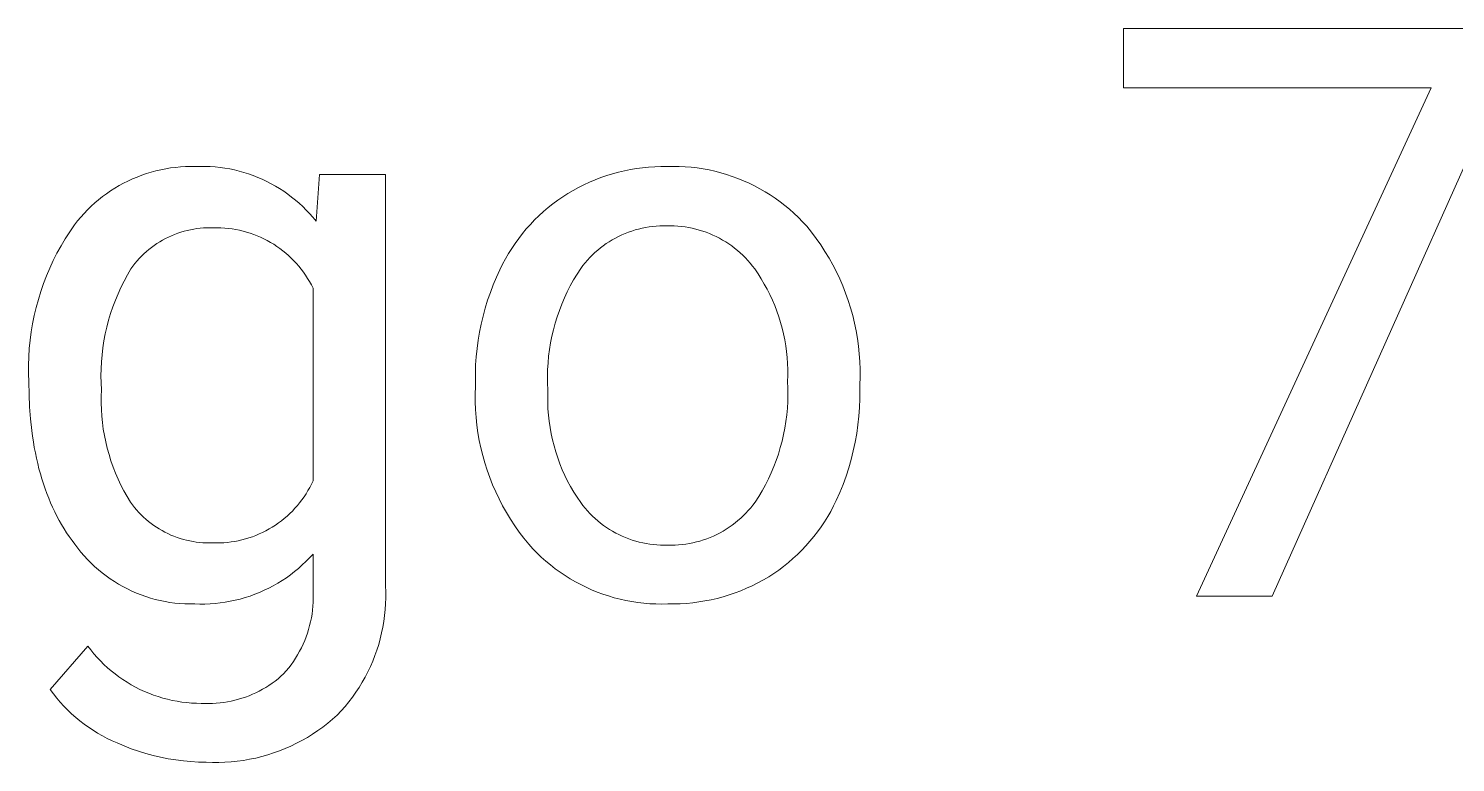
# Model space of a CAD drawing. Header units: millimetres. Extents: x 2840 to 6121, y 744 to 3036.
# Drawn here: x 5247.8 to 5325.9, y 994.2 to 1034.4 of the extents above; entities that cross this region are included whole.
import ezdxf

# ---------------------------------------------------------------- set-up
doc = ezdxf.new("R2010")
doc.units = ezdxf.units.MM
doc.header["$MEASUREMENT"] = 0
doc.layers.add('Domyślny', color=7, linetype='Continuous', true_color=0x000000)

msp = doc.modelspace()

# ---------------------------------------------------------------- linework, layer by layer
at = {"layer": 'Domyślny', "color": 18, "lineweight": 15, "true_color": 0x000000}
for p, q in [((5307.708, 1031.159), (5307.708, 1034.404)), ((5307.708, 1034.404), (5328.708, 1034.404)), ((5328.708, 1032.186), (5315.837, 1003.33)), ((5324.523, 1031.159), (5307.708, 1031.159)), ((5311.696, 1003.33), (5324.523, 1031.159)), ((5255.338, 1026.726), (5255.607, 1026.77)), ((5255.607, 1026.77), (5255.878, 1026.804)), ((5255.878, 1026.804), (5256.149, 1026.829)), ((5256.149, 1026.829), (5256.421, 1026.845)), ((5256.421, 1026.845), (5256.694, 1026.852)), ((5256.694, 1026.852), (5256.967, 1026.85)), ((5256.967, 1026.85), (5257.235, 1026.858)), ((5257.235, 1026.858), (5257.503, 1026.856)), ((5257.503, 1026.856), (5257.771, 1026.846)), ((5257.771, 1026.846), (5258.038, 1026.827)), ((5258.038, 1026.827), (5258.305, 1026.799)), ((5258.305, 1026.799), (5258.57, 1026.762)), ((5258.57, 1026.762), (5258.834, 1026.716)), ((5281.076, 1026.74), (5281.408, 1026.784)), ((5281.408, 1026.784), (5281.742, 1026.817)), ((5281.742, 1026.817), (5282.076, 1026.839)), ((5282.076, 1026.839), (5282.41, 1026.85)), ((5282.41, 1026.85), (5282.745, 1026.85)), ((5282.745, 1026.85), (5283.075, 1026.856)), ((5283.075, 1026.856), (5283.405, 1026.851)), ((5283.405, 1026.851), (5283.735, 1026.836)), ((5283.735, 1026.836), (5284.064, 1026.809)), ((5284.064, 1026.809), (5284.392, 1026.771)), ((5284.392, 1026.771), (5284.718, 1026.721)), ((5253.026, 1025.934), (5253.269, 1026.056)), ((5253.269, 1026.056), (5253.517, 1026.171)), ((5253.517, 1026.171), (5253.768, 1026.276)), ((5253.768, 1026.276), (5254.023, 1026.373)), ((5254.023, 1026.373), (5254.281, 1026.462)), ((5254.281, 1026.462), (5254.542, 1026.541)), ((5254.542, 1026.541), (5254.805, 1026.612)), ((5254.805, 1026.612), (5255.071, 1026.674)), ((5255.071, 1026.674), (5255.338, 1026.726)), ((5258.834, 1026.716), (5259.097, 1026.661)), ((5259.097, 1026.661), (5259.357, 1026.598)), ((5259.357, 1026.598), (5259.615, 1026.525)), ((5259.615, 1026.525), (5259.871, 1026.444)), ((5259.871, 1026.444), (5260.124, 1026.354)), ((5260.124, 1026.354), (5260.373, 1026.256)), ((5260.373, 1026.256), (5260.619, 1026.15)), ((5260.619, 1026.15), (5260.862, 1026.035)), ((5260.862, 1026.035), (5261.1, 1025.912)), ((5263.555, 1023.867), (5263.752, 1026.423)), ((5263.752, 1026.423), (5267.357, 1026.423)), ((5267.357, 1026.423), (5267.357, 1003.894)), ((5278.207, 1025.855), (5278.511, 1025.996)), ((5278.511, 1025.996), (5278.82, 1026.126)), ((5278.82, 1026.126), (5279.133, 1026.246)), ((5279.133, 1026.246), (5279.449, 1026.355)), ((5279.449, 1026.355), (5279.769, 1026.454)), ((5279.769, 1026.454), (5280.092, 1026.542)), ((5280.092, 1026.542), (5280.418, 1026.619)), ((5280.418, 1026.619), (5280.746, 1026.685)), ((5280.746, 1026.685), (5281.076, 1026.74)), ((5284.718, 1026.721), (5285.043, 1026.661)), ((5285.043, 1026.661), (5285.365, 1026.59)), ((5285.365, 1026.59), (5285.685, 1026.508)), ((5285.685, 1026.508), (5286.001, 1026.415)), ((5286.001, 1026.415), (5286.315, 1026.311)), ((5286.315, 1026.311), (5286.624, 1026.197)), ((5286.624, 1026.197), (5286.93, 1026.072)), ((5286.93, 1026.072), (5287.231, 1025.937)), ((5251.664, 1025.032), (5251.878, 1025.202)), ((5251.878, 1025.202), (5252.097, 1025.364)), ((5252.097, 1025.364), (5252.322, 1025.518)), ((5252.322, 1025.518), (5252.552, 1025.665)), ((5252.552, 1025.665), (5252.787, 1025.803)), ((5252.787, 1025.803), (5253.026, 1025.934)), ((5261.1, 1025.912), (5261.334, 1025.782)), ((5261.334, 1025.782), (5261.563, 1025.643)), ((5261.563, 1025.643), (5261.788, 1025.497)), ((5261.788, 1025.497), (5262.008, 1025.343)), ((5262.008, 1025.343), (5262.222, 1025.182)), ((5276.771, 1025.005), (5277.045, 1025.195)), ((5277.045, 1025.195), (5277.326, 1025.375)), ((5277.326, 1025.375), (5277.614, 1025.545)), ((5277.614, 1025.545), (5277.908, 1025.705)), ((5277.908, 1025.705), (5278.207, 1025.855)), ((5287.231, 1025.937), (5287.528, 1025.792)), ((5287.528, 1025.792), (5287.819, 1025.637)), ((5287.819, 1025.637), (5288.105, 1025.472)), ((5288.105, 1025.472), (5288.385, 1025.298)), ((5288.385, 1025.298), (5288.659, 1025.114)), ((5250.87, 1024.286), (5251.059, 1024.483)), ((5251.059, 1024.483), (5251.255, 1024.673)), ((5251.255, 1024.673), (5251.456, 1024.856)), ((5251.456, 1024.856), (5251.664, 1025.032)), ((5262.222, 1025.182), (5262.431, 1025.014)), ((5262.431, 1025.014), (5262.634, 1024.839)), ((5262.634, 1024.839), (5262.831, 1024.657)), ((5262.831, 1024.657), (5263.022, 1024.469)), ((5263.022, 1024.469), (5263.206, 1024.274)), ((5275.989, 1024.383), (5276.243, 1024.599)), ((5276.243, 1024.599), (5276.503, 1024.807)), ((5276.503, 1024.807), (5276.771, 1025.005)), ((5288.659, 1025.114), (5288.927, 1024.921)), ((5288.927, 1024.921), (5289.188, 1024.719)), ((5289.188, 1024.719), (5289.442, 1024.508)), ((5289.442, 1024.508), (5289.689, 1024.289)), ((5250.088, 1023.284), (5250.345, 1023.659)), ((5250.345, 1023.659), (5250.513, 1023.874)), ((5250.513, 1023.874), (5250.688, 1024.083)), ((5250.688, 1024.083), (5250.87, 1024.286)), ((5263.206, 1024.274), (5263.384, 1024.073)), ((5263.384, 1024.073), (5263.555, 1023.867)), ((5275.053, 1023.434), (5275.275, 1023.683)), ((5275.275, 1023.683), (5275.505, 1023.924)), ((5275.505, 1023.924), (5275.743, 1024.158)), ((5275.743, 1024.158), (5275.989, 1024.383)), ((5289.689, 1024.289), (5289.928, 1024.061)), ((5289.928, 1024.061), (5290.159, 1023.826)), ((5290.159, 1023.826), (5290.383, 1023.583)), ((5249.611, 1022.507), (5249.843, 1022.899)), ((5249.843, 1022.899), (5250.088, 1023.284)), ((5255.328, 1022.909), (5255.168, 1022.823)), ((5255.49, 1022.989), (5255.328, 1022.909)), ((5255.655, 1023.064), (5255.49, 1022.989)), ((5255.822, 1023.133), (5255.655, 1023.064)), ((5255.992, 1023.197), (5255.822, 1023.133)), ((5256.164, 1023.254), (5255.992, 1023.197)), ((5256.337, 1023.306), (5256.164, 1023.254)), ((5256.513, 1023.352), (5256.337, 1023.306)), ((5256.689, 1023.391), (5256.513, 1023.352)), ((5256.867, 1023.424), (5256.689, 1023.391)), ((5257.046, 1023.452), (5256.867, 1023.424)), ((5257.226, 1023.473), (5257.046, 1023.452)), ((5257.407, 1023.488), (5257.226, 1023.473)), ((5257.588, 1023.497), (5257.407, 1023.488)), ((5257.769, 1023.499), (5257.588, 1023.497)), ((5257.95, 1023.495), (5257.769, 1023.499)), ((5258.154, 1023.497), (5257.95, 1023.495)), ((5258.357, 1023.493), (5258.154, 1023.497)), ((5258.561, 1023.481), (5258.357, 1023.493)), ((5258.764, 1023.462), (5258.561, 1023.481)), ((5258.966, 1023.436), (5258.764, 1023.462)), ((5259.167, 1023.403), (5258.966, 1023.436)), ((5259.367, 1023.363), (5259.167, 1023.403)), ((5259.565, 1023.316), (5259.367, 1023.363)), ((5259.762, 1023.262), (5259.565, 1023.316)), ((5259.956, 1023.201), (5259.762, 1023.262)), ((5260.149, 1023.134), (5259.956, 1023.201)), ((5260.339, 1023.06), (5260.149, 1023.134)), ((5260.526, 1022.979), (5260.339, 1023.06)), ((5260.71, 1022.892), (5260.526, 1022.979)), ((5260.891, 1022.799), (5260.71, 1022.892)), ((5274.441, 1022.644), (5274.636, 1022.914)), ((5274.636, 1022.914), (5274.84, 1023.178)), ((5274.84, 1023.178), (5275.053, 1023.434)), ((5279.924, 1022.935), (5279.753, 1022.839)), ((5280.098, 1023.024), (5279.924, 1022.935)), ((5280.274, 1023.108), (5280.098, 1023.024)), ((5280.454, 1023.185), (5280.274, 1023.108)), ((5280.636, 1023.256), (5280.454, 1023.185)), ((5280.821, 1023.321), (5280.636, 1023.256)), ((5281.007, 1023.379), (5280.821, 1023.321)), ((5281.196, 1023.431), (5281.007, 1023.379)), ((5281.386, 1023.476), (5281.196, 1023.431)), ((5281.578, 1023.514), (5281.386, 1023.476)), ((5281.771, 1023.546), (5281.578, 1023.514)), ((5281.965, 1023.571), (5281.771, 1023.546)), ((5282.159, 1023.59), (5281.965, 1023.571)), ((5282.354, 1023.601), (5282.159, 1023.59)), ((5282.55, 1023.606), (5282.354, 1023.601)), ((5282.745, 1023.605), (5282.55, 1023.606)), ((5282.944, 1023.606), (5282.745, 1023.605)), ((5283.142, 1023.601), (5282.944, 1023.606)), ((5283.341, 1023.59), (5283.142, 1023.601)), ((5283.538, 1023.571), (5283.341, 1023.59)), ((5283.735, 1023.545), (5283.538, 1023.571)), ((5283.931, 1023.513), (5283.735, 1023.545)), ((5284.126, 1023.474), (5283.931, 1023.513)), ((5284.319, 1023.428), (5284.126, 1023.474)), ((5284.51, 1023.376), (5284.319, 1023.428)), ((5284.7, 1023.317), (5284.51, 1023.376)), ((5284.888, 1023.251), (5284.7, 1023.317)), ((5285.073, 1023.179), (5284.888, 1023.251)), ((5285.255, 1023.101), (5285.073, 1023.179)), ((5285.435, 1023.016), (5285.255, 1023.101)), ((5285.611, 1022.926), (5285.435, 1023.016)), ((5285.785, 1022.829), (5285.611, 1022.926)), ((5290.383, 1023.583), (5290.65, 1023.251)), ((5290.65, 1023.251), (5290.907, 1022.911)), ((5290.907, 1022.911), (5291.151, 1022.562)), ((5249.187, 1021.701), (5249.392, 1022.108)), ((5249.392, 1022.108), (5249.611, 1022.507)), ((5254.148, 1022.075), (5254.018, 1021.949)), ((5254.283, 1022.196), (5254.148, 1022.075)), ((5254.421, 1022.313), (5254.283, 1022.196)), ((5254.563, 1022.425), (5254.421, 1022.313)), ((5254.709, 1022.532), (5254.563, 1022.425)), ((5254.859, 1022.634), (5254.709, 1022.532)), ((5255.012, 1022.731), (5254.859, 1022.634)), ((5255.168, 1022.823), (5255.012, 1022.731)), ((5261.069, 1022.7), (5260.891, 1022.799)), ((5261.244, 1022.594), (5261.069, 1022.7)), ((5261.414, 1022.482), (5261.244, 1022.594)), ((5261.581, 1022.365), (5261.414, 1022.482)), ((5261.743, 1022.241), (5261.581, 1022.365)), ((5261.901, 1022.113), (5261.743, 1022.241)), ((5262.054, 1021.978), (5261.901, 1022.113)), ((5273.914, 1021.795), (5274.08, 1022.084)), ((5274.08, 1022.084), (5274.256, 1022.367)), ((5274.256, 1022.367), (5274.441, 1022.644)), ((5278.808, 1022.148), (5278.665, 1022.015)), ((5278.955, 1022.277), (5278.808, 1022.148)), ((5279.107, 1022.4), (5278.955, 1022.277)), ((5279.262, 1022.518), (5279.107, 1022.4)), ((5279.422, 1022.631), (5279.262, 1022.518)), ((5279.586, 1022.738), (5279.422, 1022.631)), ((5279.753, 1022.839), (5279.586, 1022.738)), ((5285.955, 1022.726), (5285.785, 1022.829)), ((5286.121, 1022.618), (5285.955, 1022.726)), ((5286.283, 1022.503), (5286.121, 1022.618)), ((5286.442, 1022.384), (5286.283, 1022.503)), ((5286.596, 1022.259), (5286.442, 1022.384)), ((5286.746, 1022.128), (5286.596, 1022.259)), ((5286.891, 1021.993), (5286.746, 1022.128)), ((5291.151, 1022.562), (5291.384, 1022.205)), ((5291.384, 1022.205), (5291.604, 1021.84)), ((5248.818, 1020.868), (5248.995, 1021.287)), ((5248.995, 1021.287), (5249.187, 1021.701)), ((5253.544, 1021.402), (5253.437, 1021.255)), ((5253.655, 1021.545), (5253.544, 1021.402)), ((5253.772, 1021.683), (5253.655, 1021.545)), ((5253.893, 1021.818), (5253.772, 1021.683)), ((5254.018, 1021.949), (5253.893, 1021.818)), ((5262.203, 1021.839), (5262.054, 1021.978)), ((5262.346, 1021.694), (5262.203, 1021.839)), ((5262.485, 1021.545), (5262.346, 1021.694)), ((5262.618, 1021.391), (5262.485, 1021.545)), ((5262.746, 1021.232), (5262.618, 1021.391)), ((5273.611, 1021.201), (5273.757, 1021.5)), ((5273.757, 1021.5), (5273.914, 1021.795)), ((5278.143, 1021.433), (5278.025, 1021.277)), ((5278.266, 1021.586), (5278.143, 1021.433)), ((5278.394, 1021.733), (5278.266, 1021.586)), ((5278.527, 1021.876), (5278.394, 1021.733)), ((5278.665, 1022.015), (5278.527, 1021.876)), ((5287.031, 1021.852), (5286.891, 1021.993)), ((5287.167, 1021.707), (5287.031, 1021.852)), ((5287.297, 1021.557), (5287.167, 1021.707)), ((5287.422, 1021.403), (5287.297, 1021.557)), ((5287.542, 1021.245), (5287.422, 1021.403)), ((5291.604, 1021.84), (5291.812, 1021.468)), ((5291.812, 1021.468), (5292.007, 1021.089)), ((5248.655, 1020.442), (5248.818, 1020.868)), ((5253.061, 1020.584), (5252.89, 1020.238)), ((5253.243, 1020.923), (5253.061, 1020.584)), ((5253.437, 1021.255), (5253.243, 1020.923)), ((5262.868, 1021.069), (5262.746, 1021.232)), ((5262.985, 1020.902), (5262.868, 1021.069)), ((5263.096, 1020.731), (5262.985, 1020.902)), ((5263.2, 1020.556), (5263.096, 1020.731)), ((5263.299, 1020.377), (5263.2, 1020.556)), ((5273.247, 1020.376), (5273.422, 1020.792)), ((5273.422, 1020.792), (5273.611, 1021.201)), ((5277.636, 1020.65), (5277.458, 1020.327)), ((5277.825, 1020.967), (5277.636, 1020.65)), ((5278.025, 1021.277), (5277.825, 1020.967)), ((5287.726, 1020.975), (5287.542, 1021.245)), ((5287.901, 1020.7), (5287.726, 1020.975)), ((5288.066, 1020.419), (5287.901, 1020.7)), ((5292.007, 1021.089), (5292.189, 1020.704)), ((5292.189, 1020.704), (5292.358, 1020.313)), ((5248.372, 1019.576), (5248.506, 1020.012)), ((5248.506, 1020.012), (5248.655, 1020.442)), ((5252.73, 1019.888), (5252.583, 1019.532)), ((5252.89, 1020.238), (5252.73, 1019.888)), ((5263.391, 1020.196), (5263.299, 1020.377)), ((5263.391, 1009.652), (5263.391, 1020.196)), ((5272.939, 1019.529), (5273.086, 1019.955)), ((5273.086, 1019.955), (5273.247, 1020.376)), ((5277.291, 1019.997), (5277.135, 1019.662)), ((5277.458, 1020.327), (5277.291, 1019.997)), ((5288.223, 1020.132), (5288.066, 1020.419)), ((5288.369, 1019.841), (5288.223, 1020.132)), ((5288.506, 1019.544), (5288.369, 1019.841)), ((5292.358, 1020.313), (5292.514, 1019.916)), ((5292.514, 1019.916), (5292.656, 1019.514)), ((5248.147, 1018.693), (5248.252, 1019.137)), ((5248.252, 1019.137), (5248.372, 1019.576)), ((5252.448, 1019.171), (5252.325, 1018.806)), ((5252.583, 1019.532), (5252.448, 1019.171)), ((5272.687, 1018.664), (5272.806, 1019.099)), ((5272.806, 1019.099), (5272.939, 1019.529)), ((5276.859, 1018.978), (5276.739, 1018.629)), ((5276.992, 1019.322), (5276.859, 1018.978)), ((5277.135, 1019.662), (5276.992, 1019.322)), ((5288.633, 1019.244), (5288.506, 1019.544)), ((5288.75, 1018.939), (5288.633, 1019.244)), ((5292.656, 1019.514), (5292.784, 1019.108)), ((5292.784, 1019.108), (5292.899, 1018.697)), ((5247.983, 1017.797), (5248.058, 1018.247)), ((5248.058, 1018.247), (5248.147, 1018.693)), ((5252.215, 1018.437), (5252.118, 1018.064)), ((5252.325, 1018.806), (5252.215, 1018.437)), ((5272.494, 1017.784), (5272.583, 1018.225)), ((5272.583, 1018.225), (5272.687, 1018.664)), ((5276.631, 1018.276), (5276.535, 1017.919)), ((5276.739, 1018.629), (5276.631, 1018.276)), ((5288.857, 1018.631), (5288.75, 1018.939)), ((5288.953, 1018.319), (5288.857, 1018.631)), ((5289.04, 1018.004), (5288.953, 1018.319)), ((5292.899, 1018.697), (5292.999, 1018.283)), ((5292.999, 1018.283), (5293.086, 1017.866)), ((5247.923, 1017.346), (5247.983, 1017.797)), ((5252.033, 1017.688), (5251.961, 1017.31)), ((5252.118, 1018.064), (5252.033, 1017.688)), ((5272.419, 1017.339), (5272.494, 1017.784)), ((5276.451, 1017.56), (5276.38, 1017.197)), ((5276.535, 1017.919), (5276.451, 1017.56)), ((5289.115, 1017.687), (5289.04, 1018.004)), ((5289.18, 1017.367), (5289.115, 1017.687)), ((5293.086, 1017.866), (5293.158, 1017.446)), ((5293.158, 1017.446), (5293.216, 1017.024)), ((5247.85, 1016.438), (5247.879, 1016.892)), ((5247.879, 1016.892), (5247.923, 1017.346)), ((5251.901, 1016.929), (5251.855, 1016.547)), ((5251.961, 1017.31), (5251.901, 1016.929)), ((5272.313, 1016.444), (5272.359, 1016.892)), ((5272.359, 1016.892), (5272.419, 1017.339)), ((5276.321, 1016.833), (5276.275, 1016.467)), ((5276.38, 1017.197), (5276.321, 1016.833)), ((5289.234, 1017.045), (5289.18, 1017.367)), ((5289.278, 1016.722), (5289.234, 1017.045)), ((5289.311, 1016.397), (5289.278, 1016.722)), ((5293.216, 1017.024), (5293.259, 1016.6)), ((5247.836, 1015.982), (5247.85, 1016.438)), ((5247.838, 1015.527), (5247.836, 1015.982)), ((5251.822, 1016.163), (5251.802, 1015.778)), ((5251.855, 1016.547), (5251.822, 1016.163)), ((5272.268, 1015.544), (5272.283, 1015.994)), ((5272.283, 1015.994), (5272.313, 1016.444)), ((5276.241, 1016.099), (5276.22, 1015.73)), ((5276.275, 1016.467), (5276.241, 1016.099)), ((5289.333, 1016.072), (5289.311, 1016.397)), ((5289.344, 1015.746), (5289.333, 1016.072)), ((5293.259, 1016.6), (5293.288, 1016.174)), ((5293.288, 1016.174), (5293.303, 1015.749)), ((5247.854, 1015.071), (5247.838, 1015.527)), ((5247.864, 1014.376), (5247.854, 1015.071)), ((5251.802, 1015.778), (5251.795, 1015.393)), ((5251.795, 1015.393), (5251.801, 1015.008)), ((5272.267, 1015.093), (5272.268, 1015.544)), ((5272.267, 1014.82), (5272.267, 1015.093)), ((5276.22, 1015.73), (5276.212, 1015.361)), ((5276.212, 1015.361), (5276.216, 1014.992)), ((5289.334, 1015.093), (5289.344, 1015.419)), ((5289.35, 1014.727), (5289.334, 1015.093)), ((5289.344, 1015.419), (5289.344, 1015.746)), ((5293.303, 1015.322), (5293.289, 1014.897)), ((5293.303, 1015.749), (5293.303, 1015.322)), ((5247.894, 1013.699), (5247.864, 1014.376)), ((5251.801, 1015.008), (5251.82, 1014.623)), ((5251.807, 1014.266), (5251.806, 1013.907)), ((5251.82, 1014.623), (5251.807, 1014.266)), ((5272.254, 1014.396), (5272.267, 1014.82)), ((5272.256, 1013.972), (5272.254, 1014.396)), ((5276.216, 1014.992), (5276.233, 1014.623)), ((5276.233, 1014.623), (5276.223, 1014.28)), ((5276.223, 1014.28), (5276.224, 1013.936)), ((5289.346, 1013.994), (5289.355, 1014.361)), ((5289.355, 1014.361), (5289.35, 1014.727)), ((5293.289, 1014.623), (5293.288, 1014.143)), ((5293.289, 1014.897), (5293.289, 1014.623)), ((5247.943, 1013.041), (5247.894, 1013.699)), ((5251.806, 1013.907), (5251.817, 1013.549)), ((5251.817, 1013.549), (5251.84, 1013.192)), ((5272.272, 1013.547), (5272.256, 1013.972)), ((5272.302, 1013.124), (5272.272, 1013.547)), ((5276.224, 1013.936), (5276.237, 1013.592)), ((5276.237, 1013.592), (5276.263, 1013.249)), ((5289.292, 1013.263), (5289.325, 1013.628)), ((5289.325, 1013.628), (5289.346, 1013.994)), ((5293.27, 1013.664), (5293.235, 1013.185)), ((5293.288, 1014.143), (5293.27, 1013.664)), ((5248.012, 1012.402), (5247.943, 1013.041)), ((5251.84, 1013.192), (5251.876, 1012.836)), ((5251.876, 1012.836), (5251.924, 1012.481)), ((5272.346, 1012.702), (5272.302, 1013.124)), ((5272.405, 1012.282), (5272.346, 1012.702)), ((5276.263, 1013.249), (5276.3, 1012.907)), ((5276.3, 1012.907), (5276.349, 1012.566)), ((5289.188, 1012.538), (5289.246, 1012.899)), ((5289.246, 1012.899), (5289.292, 1013.263)), ((5293.184, 1012.707), (5293.117, 1012.232)), ((5293.235, 1013.185), (5293.184, 1012.707)), ((5248.054, 1012.089), (5248.012, 1012.402)), ((5248.1, 1011.781), (5248.054, 1012.089)), ((5251.924, 1012.481), (5251.984, 1012.128)), ((5251.984, 1012.128), (5252.056, 1011.777)), ((5272.478, 1011.864), (5272.405, 1012.282)), ((5276.349, 1012.566), (5276.41, 1012.228)), ((5276.41, 1012.228), (5276.483, 1011.891)), ((5289.035, 1011.821), (5289.118, 1012.178)), ((5289.118, 1012.178), (5289.188, 1012.538)), ((5293.117, 1012.232), (5293.033, 1011.759)), ((5248.152, 1011.478), (5248.1, 1011.781)), ((5248.209, 1011.179), (5248.152, 1011.478)), ((5248.27, 1010.885), (5248.209, 1011.179)), ((5252.056, 1011.777), (5252.14, 1011.429)), ((5252.14, 1011.429), (5252.236, 1011.084)), ((5272.565, 1011.449), (5272.478, 1011.864)), ((5272.667, 1011.036), (5272.565, 1011.449)), ((5276.483, 1011.891), (5276.567, 1011.558)), ((5276.567, 1011.558), (5276.663, 1011.228)), ((5276.663, 1011.228), (5276.771, 1010.901)), ((5288.834, 1011.116), (5288.94, 1011.467)), ((5288.94, 1011.467), (5289.035, 1011.821)), ((5292.933, 1011.29), (5292.817, 1010.824)), ((5293.033, 1011.759), (5292.933, 1011.29)), ((5248.336, 1010.595), (5248.27, 1010.885)), ((5248.408, 1010.311), (5248.336, 1010.595)), ((5252.236, 1011.084), (5252.343, 1010.742)), ((5252.343, 1010.742), (5252.463, 1010.405)), ((5252.463, 1010.405), (5252.594, 1010.071)), ((5272.782, 1010.628), (5272.667, 1011.036)), ((5272.911, 1010.224), (5272.782, 1010.628)), ((5276.771, 1010.901), (5276.89, 1010.578)), ((5276.89, 1010.578), (5277.02, 1010.259)), ((5288.442, 1010.089), (5288.584, 1010.427)), ((5288.584, 1010.427), (5288.715, 1010.769)), ((5288.715, 1010.769), (5288.834, 1011.116)), ((5292.685, 1010.363), (5292.537, 1009.906)), ((5292.817, 1010.824), (5292.685, 1010.363)), ((5248.484, 1010.03), (5248.408, 1010.311)), ((5248.565, 1009.755), (5248.484, 1010.03)), ((5248.651, 1009.484), (5248.565, 1009.755)), ((5252.594, 1010.071), (5252.736, 1009.743)), ((5252.736, 1009.743), (5252.89, 1009.419)), ((5263.305, 1009.47), (5263.391, 1009.652)), ((5273.053, 1009.824), (5272.911, 1010.224)), ((5273.209, 1009.429), (5273.053, 1009.824)), ((5277.02, 1010.259), (5277.161, 1009.946)), ((5277.161, 1009.946), (5277.313, 1009.637)), ((5277.313, 1009.637), (5277.475, 1009.334)), ((5288.124, 1009.429), (5288.289, 1009.756)), ((5288.289, 1009.756), (5288.442, 1010.089)), ((5292.537, 1009.906), (5292.373, 1009.455)), ((5248.742, 1009.218), (5248.651, 1009.484)), ((5248.838, 1008.956), (5248.742, 1009.218)), ((5248.938, 1008.699), (5248.838, 1008.956)), ((5252.89, 1009.419), (5253.054, 1009.101)), ((5253.054, 1009.101), (5253.23, 1008.789)), ((5262.899, 1008.776), (5263.009, 1008.944)), ((5263.009, 1008.944), (5263.114, 1009.116)), ((5263.114, 1009.116), (5263.212, 1009.291)), ((5263.212, 1009.291), (5263.305, 1009.47)), ((5273.378, 1009.04), (5273.209, 1009.429)), ((5273.561, 1008.657), (5273.378, 1009.04)), ((5277.475, 1009.334), (5277.648, 1009.037)), ((5277.648, 1009.037), (5277.832, 1008.746)), ((5287.761, 1008.792), (5287.948, 1009.107)), ((5287.948, 1009.107), (5288.124, 1009.429)), ((5292.194, 1009.009), (5292, 1008.57)), ((5292.373, 1009.455), (5292.194, 1009.009)), ((5249.044, 1008.447), (5248.938, 1008.699)), ((5249.154, 1008.199), (5249.044, 1008.447)), ((5249.269, 1007.956), (5249.154, 1008.199)), ((5253.23, 1008.789), (5253.416, 1008.483)), ((5253.416, 1008.483), (5253.522, 1008.337)), ((5253.522, 1008.337), (5253.633, 1008.195)), ((5253.633, 1008.195), (5253.748, 1008.057)), ((5253.748, 1008.057), (5253.869, 1007.923)), ((5262.262, 1007.998), (5262.4, 1008.144)), ((5262.4, 1008.144), (5262.533, 1008.296)), ((5262.533, 1008.296), (5262.66, 1008.451)), ((5262.66, 1008.451), (5262.782, 1008.612)), ((5262.782, 1008.612), (5262.899, 1008.776)), ((5273.756, 1008.28), (5273.561, 1008.657)), ((5273.964, 1007.91), (5273.756, 1008.28)), ((5277.832, 1008.746), (5278.025, 1008.461)), ((5278.025, 1008.461), (5278.144, 1008.304)), ((5278.144, 1008.304), (5278.268, 1008.151)), ((5278.268, 1008.151), (5278.397, 1008.002)), ((5287.057, 1007.876), (5287.192, 1008.021)), ((5287.192, 1008.021), (5287.321, 1008.17)), ((5287.321, 1008.17), (5287.445, 1008.325)), ((5287.445, 1008.325), (5287.564, 1008.483)), ((5287.564, 1008.483), (5287.761, 1008.792)), ((5291.854, 1008.272), (5291.697, 1007.978)), ((5292, 1008.57), (5291.854, 1008.272)), ((5249.39, 1007.718), (5249.269, 1007.956)), ((5249.515, 1007.484), (5249.39, 1007.718)), ((5249.645, 1007.254), (5249.515, 1007.484)), ((5249.779, 1007.03), (5249.645, 1007.254)), ((5253.869, 1007.923), (5253.994, 1007.793)), ((5253.994, 1007.793), (5254.123, 1007.668)), ((5254.123, 1007.668), (5254.257, 1007.547)), ((5254.257, 1007.547), (5254.395, 1007.431)), ((5254.395, 1007.431), (5254.536, 1007.319)), ((5254.536, 1007.319), (5254.682, 1007.213)), ((5261.335, 1007.227), (5261.5, 1007.342)), ((5261.5, 1007.342), (5261.662, 1007.462)), ((5261.662, 1007.462), (5261.819, 1007.588)), ((5261.819, 1007.588), (5261.971, 1007.72)), ((5261.971, 1007.72), (5262.119, 1007.856)), ((5262.119, 1007.856), (5262.262, 1007.998)), ((5274.184, 1007.548), (5273.964, 1007.91)), ((5274.417, 1007.193), (5274.184, 1007.548)), ((5278.397, 1008.002), (5278.532, 1007.858)), ((5278.532, 1007.858), (5278.671, 1007.719)), ((5278.671, 1007.719), (5278.815, 1007.584)), ((5278.815, 1007.584), (5278.964, 1007.455)), ((5278.964, 1007.455), (5279.117, 1007.331)), ((5279.117, 1007.331), (5279.274, 1007.212)), ((5286.314, 1007.225), (5286.472, 1007.345)), ((5286.472, 1007.345), (5286.625, 1007.47)), ((5286.625, 1007.47), (5286.774, 1007.6)), ((5286.774, 1007.6), (5286.918, 1007.735)), ((5286.918, 1007.735), (5287.057, 1007.876)), ((5291.356, 1007.408), (5291.171, 1007.132)), ((5291.532, 1007.69), (5291.356, 1007.408)), ((5291.697, 1007.978), (5291.532, 1007.69)), ((5249.919, 1006.81), (5249.779, 1007.03)), ((5250.064, 1006.594), (5249.919, 1006.81)), ((5250.213, 1006.384), (5250.064, 1006.594)), ((5254.682, 1007.213), (5254.831, 1007.111)), ((5254.831, 1007.111), (5254.983, 1007.015)), ((5254.983, 1007.015), (5255.138, 1006.924)), ((5255.138, 1006.924), (5255.297, 1006.838)), ((5255.297, 1006.838), (5255.458, 1006.758)), ((5255.458, 1006.758), (5255.623, 1006.683)), ((5255.623, 1006.683), (5255.789, 1006.615)), ((5255.789, 1006.615), (5255.958, 1006.551)), ((5255.958, 1006.551), (5256.129, 1006.494)), ((5256.129, 1006.494), (5256.302, 1006.443)), ((5259.503, 1006.419), (5259.697, 1006.47)), ((5259.697, 1006.47), (5259.89, 1006.528)), ((5259.89, 1006.528), (5260.081, 1006.593)), ((5260.081, 1006.593), (5260.269, 1006.665)), ((5260.269, 1006.665), (5260.454, 1006.743)), ((5260.454, 1006.743), (5260.637, 1006.827)), ((5260.637, 1006.827), (5260.817, 1006.918)), ((5260.817, 1006.918), (5260.993, 1007.015)), ((5260.993, 1007.015), (5261.166, 1007.118)), ((5261.166, 1007.118), (5261.335, 1007.227)), ((5274.661, 1006.846), (5274.417, 1007.193)), ((5274.917, 1006.507), (5274.661, 1006.846)), ((5275.184, 1006.178), (5274.917, 1006.507)), ((5279.274, 1007.212), (5279.436, 1007.099)), ((5279.436, 1007.099), (5279.601, 1006.992)), ((5279.601, 1006.992), (5279.77, 1006.89)), ((5279.77, 1006.89), (5279.942, 1006.794)), ((5279.942, 1006.794), (5280.118, 1006.705)), ((5280.118, 1006.705), (5280.296, 1006.621)), ((5280.296, 1006.621), (5280.477, 1006.544)), ((5280.477, 1006.544), (5280.661, 1006.474)), ((5280.661, 1006.474), (5280.848, 1006.409)), ((5284.737, 1006.415), (5284.924, 1006.48)), ((5284.924, 1006.48), (5285.108, 1006.551)), ((5285.108, 1006.551), (5285.29, 1006.629)), ((5285.29, 1006.629), (5285.469, 1006.713)), ((5285.469, 1006.713), (5285.645, 1006.804)), ((5285.645, 1006.804), (5285.818, 1006.9)), ((5285.818, 1006.9), (5285.987, 1007.003)), ((5285.987, 1007.003), (5286.152, 1007.111)), ((5286.152, 1007.111), (5286.314, 1007.225)), ((5290.775, 1006.599), (5290.563, 1006.343)), ((5290.977, 1006.862), (5290.775, 1006.599)), ((5291.171, 1007.132), (5290.977, 1006.862)), ((5250.367, 1006.178), (5250.213, 1006.384)), ((5250.53, 1005.96), (5250.367, 1006.178)), ((5250.7, 1005.747), (5250.53, 1005.96)), ((5250.878, 1005.541), (5250.7, 1005.747)), ((5256.302, 1006.443), (5256.476, 1006.397)), ((5256.476, 1006.397), (5256.652, 1006.358)), ((5256.652, 1006.358), (5256.829, 1006.325)), ((5256.829, 1006.325), (5257.007, 1006.298)), ((5257.007, 1006.298), (5257.186, 1006.277)), ((5257.186, 1006.277), (5257.366, 1006.262)), ((5257.366, 1006.262), (5257.546, 1006.253)), ((5257.546, 1006.253), (5257.726, 1006.25)), ((5257.726, 1006.25), (5257.906, 1006.254)), ((5257.906, 1006.254), (5258.107, 1006.25)), ((5258.107, 1006.25), (5258.309, 1006.253)), ((5258.309, 1006.253), (5258.51, 1006.264)), ((5258.51, 1006.264), (5258.71, 1006.281)), ((5258.71, 1006.281), (5258.91, 1006.305)), ((5258.91, 1006.305), (5259.109, 1006.336)), ((5259.109, 1006.336), (5259.307, 1006.374)), ((5259.307, 1006.374), (5259.503, 1006.419)), ((5275.406, 1005.935), (5275.184, 1006.178)), ((5275.636, 1005.7), (5275.406, 1005.935)), ((5275.874, 1005.472), (5275.636, 1005.7)), ((5280.848, 1006.409), (5281.036, 1006.351)), ((5281.036, 1006.351), (5281.226, 1006.3)), ((5281.226, 1006.3), (5281.418, 1006.256)), ((5281.418, 1006.256), (5281.612, 1006.218)), ((5281.612, 1006.218), (5281.806, 1006.187)), ((5281.806, 1006.187), (5282.002, 1006.163)), ((5282.002, 1006.163), (5282.198, 1006.145)), ((5282.198, 1006.145), (5282.395, 1006.135)), ((5282.395, 1006.135), (5282.592, 1006.131)), ((5282.592, 1006.131), (5282.789, 1006.134)), ((5282.789, 1006.134), (5282.987, 1006.131)), ((5282.987, 1006.131), (5283.185, 1006.135)), ((5283.185, 1006.135), (5283.382, 1006.146)), ((5283.382, 1006.146), (5283.579, 1006.164)), ((5283.579, 1006.164), (5283.775, 1006.189)), ((5283.775, 1006.189), (5283.971, 1006.221)), ((5283.971, 1006.221), (5284.165, 1006.259)), ((5284.165, 1006.259), (5284.357, 1006.304)), ((5284.357, 1006.304), (5284.548, 1006.356)), ((5284.548, 1006.356), (5284.737, 1006.415)), ((5290.114, 1005.853), (5289.878, 1005.619)), ((5290.343, 1006.094), (5290.114, 1005.853)), ((5290.563, 1006.343), (5290.343, 1006.094)), ((5251.062, 1005.341), (5250.878, 1005.541)), ((5251.253, 1005.147), (5251.062, 1005.341)), ((5251.451, 1004.961), (5251.253, 1005.147)), ((5251.656, 1004.781), (5251.451, 1004.961)), ((5262.804, 1005.045), (5262.595, 1004.86)), ((5263.006, 1005.238), (5262.804, 1005.045)), ((5263.202, 1005.437), (5263.006, 1005.238)), ((5263.391, 1005.642), (5263.202, 1005.437)), ((5263.391, 1003.654), (5263.391, 1005.642)), ((5276.119, 1005.253), (5275.874, 1005.472)), ((5276.372, 1005.043), (5276.119, 1005.253)), ((5276.632, 1004.841), (5276.372, 1005.043)), ((5289.123, 1004.968), (5288.857, 1004.769)), ((5289.382, 1005.177), (5289.123, 1004.968)), ((5289.633, 1005.394), (5289.382, 1005.177)), ((5289.878, 1005.619), (5289.633, 1005.394)), ((5251.866, 1004.608), (5251.656, 1004.781)), ((5252.082, 1004.443), (5251.866, 1004.608)), ((5252.304, 1004.285), (5252.082, 1004.443)), ((5252.531, 1004.135), (5252.304, 1004.285)), ((5252.763, 1003.993), (5252.531, 1004.135)), ((5261.699, 1004.194), (5261.462, 1004.048)), ((5261.932, 1004.349), (5261.699, 1004.194)), ((5262.159, 1004.512), (5261.932, 1004.349)), ((5262.38, 1004.682), (5262.159, 1004.512)), ((5262.595, 1004.86), (5262.38, 1004.682)), ((5276.898, 1004.648), (5276.632, 1004.841)), ((5277.171, 1004.464), (5276.898, 1004.648)), ((5277.45, 1004.29), (5277.171, 1004.464)), ((5277.735, 1004.125), (5277.45, 1004.29)), ((5278.025, 1003.97), (5277.735, 1004.125)), ((5288.013, 1004.225), (5287.713, 1004.062)), ((5288.307, 1004.397), (5288.013, 1004.225)), ((5288.585, 1004.578), (5288.307, 1004.397)), ((5288.857, 1004.769), (5288.585, 1004.578)), ((5253, 1003.86), (5252.763, 1003.993)), ((5253.241, 1003.734), (5253, 1003.86)), ((5253.487, 1003.617), (5253.241, 1003.734)), ((5253.736, 1003.508), (5253.487, 1003.617)), ((5253.99, 1003.408), (5253.736, 1003.508)), ((5254.246, 1003.317), (5253.99, 1003.408)), ((5259.945, 1003.345), (5259.679, 1003.258)), ((5260.207, 1003.44), (5259.945, 1003.345)), ((5260.466, 1003.544), (5260.207, 1003.44)), ((5260.721, 1003.657), (5260.466, 1003.544)), ((5260.973, 1003.779), (5260.721, 1003.657)), ((5261.22, 1003.909), (5260.973, 1003.779)), ((5261.462, 1004.048), (5261.22, 1003.909)), ((5263.4, 1003.438), (5263.391, 1003.654)), ((5263.402, 1003.222), (5263.4, 1003.438)), ((5267.357, 1003.894), (5267.369, 1003.571)), ((5267.369, 1003.571), (5267.371, 1003.247)), ((5278.32, 1003.825), (5278.025, 1003.97)), ((5278.62, 1003.69), (5278.32, 1003.825)), ((5278.924, 1003.565), (5278.62, 1003.69)), ((5279.233, 1003.451), (5278.924, 1003.565)), ((5279.545, 1003.347), (5279.233, 1003.451)), ((5279.86, 1003.254), (5279.545, 1003.347)), ((5286.144, 1003.406), (5285.818, 1003.306)), ((5286.466, 1003.516), (5286.144, 1003.406)), ((5286.784, 1003.637), (5286.466, 1003.516)), ((5287.099, 1003.768), (5286.784, 1003.637)), ((5287.408, 1003.91), (5287.099, 1003.768)), ((5287.713, 1004.062), (5287.408, 1003.91)), ((5254.505, 1003.235), (5254.246, 1003.317)), ((5254.767, 1003.162), (5254.505, 1003.235)), ((5255.032, 1003.098), (5254.767, 1003.162)), ((5255.298, 1003.043), (5255.032, 1003.098)), ((5255.567, 1002.998), (5255.298, 1003.043)), ((5255.836, 1002.962), (5255.567, 1002.998)), ((5256.107, 1002.935), (5255.836, 1002.962)), ((5256.379, 1002.917), (5256.107, 1002.935)), ((5256.651, 1002.909), (5256.379, 1002.917)), ((5256.923, 1002.911), (5256.651, 1002.909)), ((5257.202, 1002.903), (5256.923, 1002.911)), ((5257.481, 1002.904), (5257.202, 1002.903)), ((5257.76, 1002.915), (5257.481, 1002.904)), ((5258.038, 1002.936), (5257.76, 1002.915)), ((5258.316, 1002.966), (5258.038, 1002.936)), ((5258.592, 1003.006), (5258.316, 1002.966)), ((5258.867, 1003.055), (5258.592, 1003.006)), ((5259.14, 1003.114), (5258.867, 1003.055)), ((5259.411, 1003.181), (5259.14, 1003.114)), ((5259.679, 1003.258), (5259.411, 1003.181)), ((5263.335, 1002.36), (5263.363, 1002.574)), ((5263.363, 1002.574), (5263.384, 1002.79)), ((5263.384, 1002.79), (5263.397, 1003.005)), ((5263.397, 1003.005), (5263.402, 1003.222)), ((5267.339, 1002.601), (5267.307, 1002.279)), ((5267.361, 1002.924), (5267.339, 1002.601)), ((5267.371, 1003.247), (5267.361, 1002.924)), ((5280.179, 1003.172), (5279.86, 1003.254)), ((5280.5, 1003.101), (5280.179, 1003.172)), ((5280.823, 1003.04), (5280.5, 1003.101)), ((5281.148, 1002.991), (5280.823, 1003.04)), ((5281.475, 1002.953), (5281.148, 1002.991)), ((5281.803, 1002.925), (5281.475, 1002.953)), ((5282.131, 1002.909), (5281.803, 1002.925)), ((5282.46, 1002.904), (5282.131, 1002.909)), ((5282.789, 1002.911), (5282.46, 1002.904)), ((5283.13, 1002.91), (5282.789, 1002.911)), ((5283.47, 1002.92), (5283.13, 1002.91)), ((5283.81, 1002.941), (5283.47, 1002.92)), ((5284.149, 1002.974), (5283.81, 1002.941)), ((5284.487, 1003.018), (5284.149, 1002.974)), ((5284.823, 1003.074), (5284.487, 1003.018)), ((5285.157, 1003.14), (5284.823, 1003.074)), ((5285.489, 1003.218), (5285.157, 1003.14)), ((5285.818, 1003.306), (5285.489, 1003.218)), ((5315.837, 1003.33), (5311.696, 1003.33)), ((5263.207, 1001.725), (5263.257, 1001.935)), ((5263.257, 1001.935), (5263.3, 1002.147)), ((5263.3, 1002.147), (5263.335, 1002.36)), ((5267.264, 1001.958), (5267.21, 1001.639)), ((5267.307, 1002.279), (5267.264, 1001.958)), ((5262.935, 1000.905), (5263.013, 1001.106)), ((5263.013, 1001.106), (5263.085, 1001.31)), ((5263.085, 1001.31), (5263.15, 1001.516)), ((5263.15, 1001.516), (5263.207, 1001.725)), ((5267.068, 1001.008), (5266.981, 1000.696)), ((5267.144, 1001.322), (5267.068, 1001.008)), ((5267.21, 1001.639), (5267.144, 1001.322)), ((5249.023, 998.234), (5251.077, 1000.605)), ((5251.077, 1000.605), (5251.239, 1000.393)), ((5251.239, 1000.393), (5251.409, 1000.186)), ((5262.551, 1000.13), (5262.657, 1000.319)), ((5262.657, 1000.319), (5262.756, 1000.511)), ((5262.756, 1000.511), (5262.849, 1000.706)), ((5262.849, 1000.706), (5262.935, 1000.905)), ((5266.884, 1000.388), (5266.776, 1000.083)), ((5266.981, 1000.696), (5266.884, 1000.388)), ((5251.409, 1000.186), (5251.585, 999.985)), ((5251.585, 999.985), (5251.768, 999.791)), ((5251.768, 999.791), (5251.958, 999.603)), ((5251.958, 999.603), (5252.154, 999.422)), ((5262.064, 999.416), (5262.195, 999.588)), ((5262.195, 999.588), (5262.32, 999.765)), ((5262.32, 999.765), (5262.439, 999.946)), ((5262.439, 999.946), (5262.551, 1000.13)), ((5266.528, 999.485), (5266.389, 999.192)), ((5266.657, 999.781), (5266.528, 999.485)), ((5266.776, 1000.083), (5266.657, 999.781)), ((5252.154, 999.422), (5252.357, 999.247)), ((5252.357, 999.247), (5252.565, 999.08)), ((5252.565, 999.08), (5252.779, 998.92)), ((5252.779, 998.92), (5252.999, 998.768)), ((5252.999, 998.768), (5253.224, 998.623)), ((5261.149, 998.571), (5261.315, 998.691)), ((5261.315, 998.691), (5261.476, 998.818)), ((5261.476, 998.818), (5261.633, 998.95)), ((5261.633, 998.95), (5261.785, 999.087)), ((5261.785, 999.087), (5261.927, 999.249)), ((5261.927, 999.249), (5262.064, 999.416)), ((5266.24, 998.905), (5266.081, 998.623)), ((5266.389, 999.192), (5266.24, 998.905)), ((5249.199, 997.996), (5249.023, 998.234)), ((5249.382, 997.763), (5249.199, 997.996)), ((5253.224, 998.623), (5253.453, 998.486)), ((5253.453, 998.486), (5253.687, 998.358)), ((5253.687, 998.358), (5253.926, 998.237)), ((5253.926, 998.237), (5254.168, 998.125)), ((5254.168, 998.125), (5254.415, 998.021)), ((5254.415, 998.021), (5254.664, 997.926)), ((5254.664, 997.926), (5254.917, 997.84)), ((5259.7, 997.817), (5259.892, 997.889)), ((5259.892, 997.889), (5260.081, 997.968)), ((5260.081, 997.968), (5260.267, 998.053)), ((5260.267, 998.053), (5260.45, 998.145)), ((5260.45, 998.145), (5260.63, 998.242)), ((5260.63, 998.242), (5260.807, 998.346)), ((5260.807, 998.346), (5260.98, 998.455)), ((5260.98, 998.455), (5261.149, 998.571)), ((5265.735, 998.077), (5265.548, 997.812)), ((5265.913, 998.347), (5265.735, 998.077)), ((5266.081, 998.623), (5265.913, 998.347)), ((5249.574, 997.537), (5249.382, 997.763)), ((5249.773, 997.318), (5249.574, 997.537)), ((5249.98, 997.106), (5249.773, 997.318)), ((5250.194, 996.901), (5249.98, 997.106)), ((5254.917, 997.84), (5255.173, 997.763)), ((5255.173, 997.763), (5255.431, 997.694)), ((5255.431, 997.694), (5255.692, 997.634)), ((5255.692, 997.634), (5255.954, 997.584)), ((5255.954, 997.584), (5256.218, 997.543)), ((5256.218, 997.543), (5256.483, 997.511)), ((5256.483, 997.511), (5256.749, 997.488)), ((5256.749, 997.488), (5257.016, 997.474)), ((5257.016, 997.474), (5257.283, 997.47)), ((5257.283, 997.47), (5257.488, 997.461)), ((5257.488, 997.461), (5257.693, 997.459)), ((5257.693, 997.459), (5257.898, 997.464)), ((5257.898, 997.464), (5258.102, 997.476)), ((5258.102, 997.476), (5258.306, 997.495)), ((5258.306, 997.495), (5258.509, 997.52)), ((5258.509, 997.52), (5258.712, 997.553)), ((5258.712, 997.553), (5258.913, 997.592)), ((5258.913, 997.592), (5259.112, 997.638)), ((5259.112, 997.638), (5259.31, 997.691)), ((5259.31, 997.691), (5259.506, 997.751)), ((5259.506, 997.751), (5259.7, 997.817)), ((5265.148, 997.304), (5264.934, 997.061)), ((5265.352, 997.555), (5265.148, 997.304)), ((5265.548, 997.812), (5265.352, 997.555)), ((5250.415, 996.704), (5250.194, 996.901)), ((5250.643, 996.514), (5250.415, 996.704)), ((5250.877, 996.333), (5250.643, 996.514)), ((5251.117, 996.16), (5250.877, 996.333)), ((5264.198, 996.383), (5263.929, 996.175)), ((5264.459, 996.599), (5264.198, 996.383)), ((5264.713, 996.825), (5264.459, 996.599)), ((5264.934, 997.061), (5264.713, 996.825)), ((5251.364, 995.995), (5251.117, 996.16)), ((5251.615, 995.839), (5251.364, 995.995)), ((5251.873, 995.692), (5251.615, 995.839)), ((5252.135, 995.554), (5251.873, 995.692)), ((5252.402, 995.426), (5252.135, 995.554)), ((5263.081, 995.61), (5262.787, 995.442)), ((5263.37, 995.789), (5263.081, 995.61)), ((5263.653, 995.977), (5263.37, 995.789)), ((5263.929, 996.175), (5263.653, 995.977)), ((5252.673, 995.306), (5252.402, 995.426)), ((5253.058, 995.141), (5252.673, 995.306)), ((5253.449, 994.99), (5253.058, 995.141)), ((5253.846, 994.852), (5253.449, 994.99)), ((5254.246, 994.728), (5253.846, 994.852)), ((5261.234, 994.758), (5260.911, 994.654)), ((5261.554, 994.873), (5261.234, 994.758)), ((5261.869, 994.999), (5261.554, 994.873)), ((5262.18, 995.136), (5261.869, 994.999)), ((5262.486, 995.284), (5262.18, 995.136)), ((5262.787, 995.442), (5262.486, 995.284)), ((5254.651, 994.618), (5254.246, 994.728)), ((5255.059, 994.522), (5254.651, 994.618)), ((5255.471, 994.44), (5255.059, 994.522)), ((5255.885, 994.372), (5255.471, 994.44)), ((5256.301, 994.319), (5255.885, 994.372)), ((5256.718, 994.28), (5256.301, 994.319)), ((5257.137, 994.256), (5256.718, 994.28)), ((5257.557, 994.246), (5257.137, 994.256)), ((5257.896, 994.235), (5257.557, 994.246)), ((5258.236, 994.235), (5257.896, 994.235)), ((5258.575, 994.246), (5258.236, 994.235)), ((5258.914, 994.27), (5258.575, 994.246)), ((5259.252, 994.305), (5258.914, 994.27)), ((5259.588, 994.352), (5259.252, 994.305)), ((5259.922, 994.41), (5259.588, 994.352)), ((5260.255, 994.48), (5259.922, 994.41)), ((5260.585, 994.561), (5260.255, 994.48)), ((5260.911, 994.654), (5260.585, 994.561))]:
    msp.add_line(p, q, dxfattribs=at)

doc.saveas('drawing.dxf')
